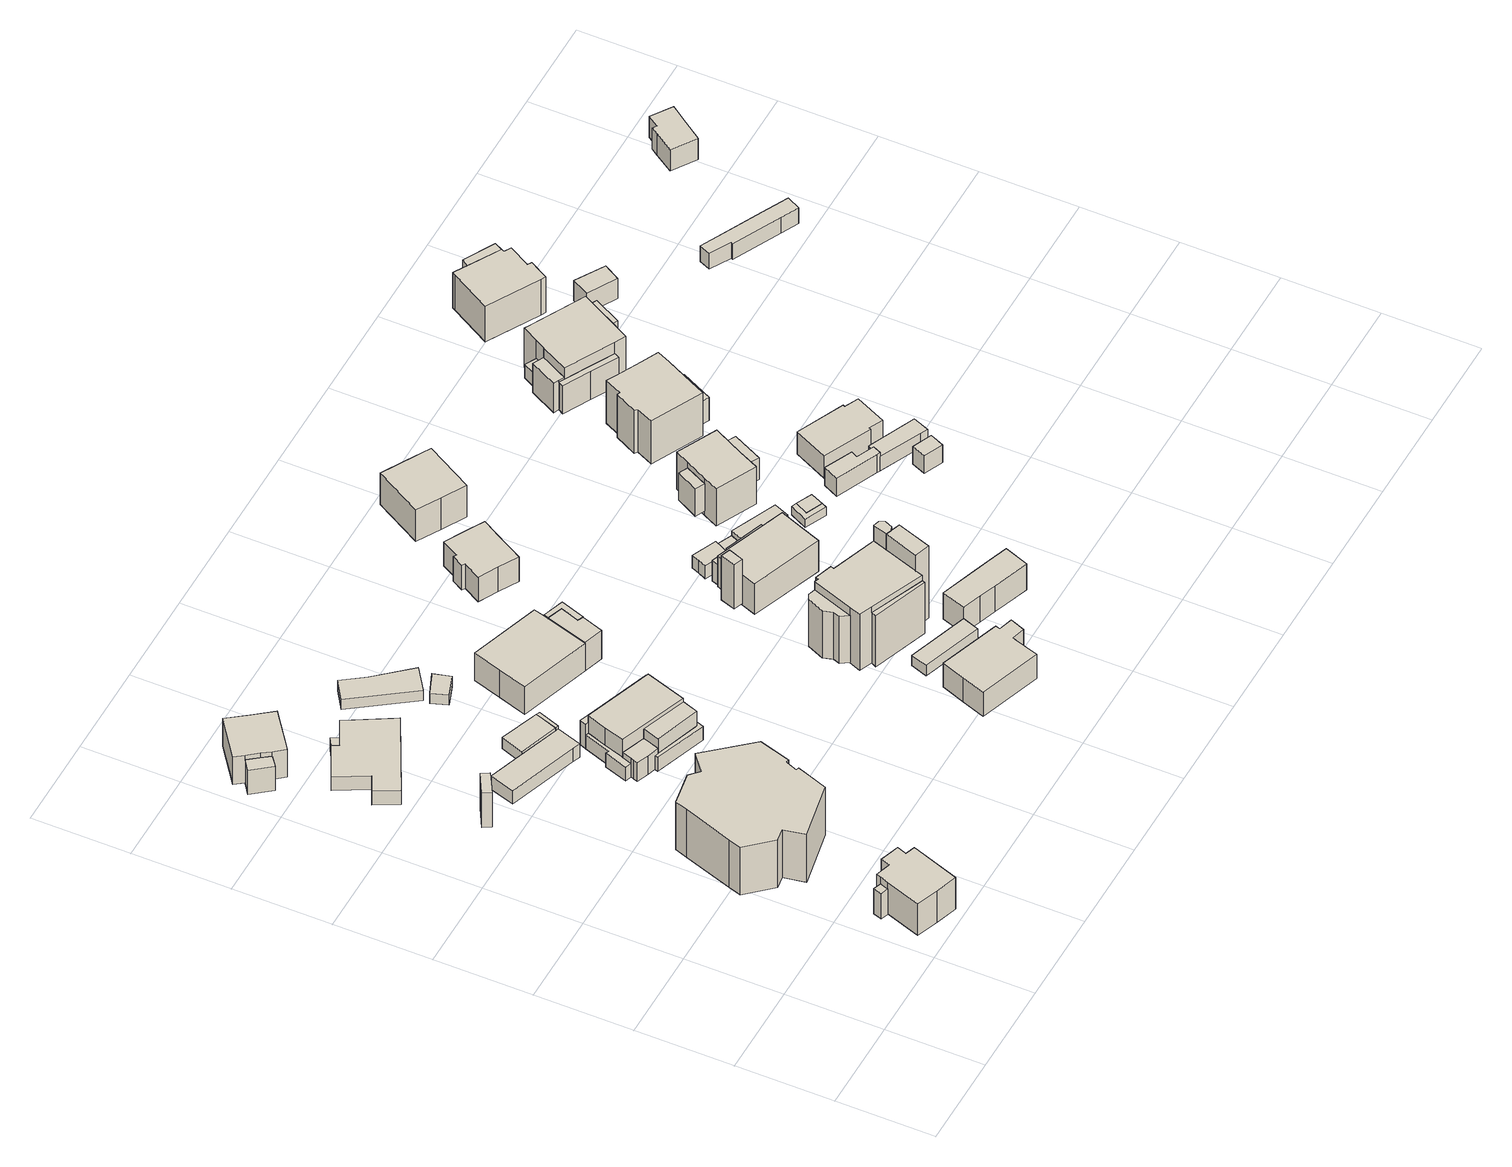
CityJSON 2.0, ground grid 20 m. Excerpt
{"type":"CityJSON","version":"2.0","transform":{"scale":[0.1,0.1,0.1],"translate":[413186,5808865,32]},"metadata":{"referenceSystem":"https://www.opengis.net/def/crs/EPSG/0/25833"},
"CityObjects":{
"building1":{"type":"Building","attributes":{"Gemeindeschluessel":"11000009","function":"31001_1010"},"address":[{"country":"Germany","locality":"Berlin","thoroughfareNumber":"10","thoroughfareName":"Kanalstraße"}],"children":["building1-1","building1-2"]},
"building1-1":{"type":"BuildingPart","attributes":{"BezugspunktDach":"2200","measuredHeight":8.97,"storeysAboveGround":2},"parents":["building1"],"geometry":[{"type":"MultiSurface","lod":"1","boundaries":[[[0,1,2,3,4,5,6,7,8,9,10,11]],[[12,13,14,15,16,17,18,19,20,21,22,23]],[[12,23,11,10]],[[24,25,10,9]],[[14,13,9,8]],[[15,14,8,7]],[[16,15,7,6]],[[17,16,6,5]],[[18,17,5,4]],[[19,18,4,3]],[[20,19,3,2]],[[21,20,2,1]],[[22,21,1,0]],[[23,22,0,11]],[[13,12,26,25,24]]]}]},
"building1-2":{"type":"BuildingPart","attributes":{"BezugspunktDach":"2200","measuredHeight":6.33,"storeysAboveGround":2},"parents":["building1"],"geometry":[{"type":"MultiSurface","lod":"1","boundaries":[[[25,24,27,28]],[[29,30,31,32]],[[29,32,28,27]],[[30,29,27,24]],[[31,30,13,12]],[[32,31,25,28]],[[12,13,33,24,25]]]}]},
"building2":{"type":"Building","attributes":{"Gemeindeschluessel":"11000009","BezugspunktDach":"2200","function":"51009_1610","measuredHeight":4.38,"storeysAboveGround":0},"address":[{"country":"Germany","locality":"Berlin"}],"geometry":[{"type":"Solid","lod":"1","boundaries":[[[[34,35,36,37]],[[38,39,40,41]],[[38,41,37,36]],[[39,38,36,35]],[[40,39,35,34]],[[41,40,34,37]]]]}]},
"building3":{"type":"Building","attributes":{"Gemeindeschluessel":"11000009","BezugspunktDach":"2200","function":"31001_2000","measuredHeight":8.83,"storeysAboveGround":1},"address":[{"country":"Germany","locality":"Berlin","thoroughfareNumber":"7 (3)","thoroughfareName":"Kanalstraße"}],"geometry":[{"type":"Solid","lod":"1","boundaries":[[[[42,43,44,45]],[[46,47,48,49]],[[46,49,45,44]],[[47,46,44,43]],[[48,47,43,42]],[[49,48,42,45]]]]}]},
"building4":{"type":"Building","attributes":{"Gemeindeschluessel":"11000009","BezugspunktDach":"2200","function":"31001_1010","measuredHeight":12.1,"storeysAboveGround":3},"address":[{"country":"Germany","locality":"Berlin","thoroughfareNumber":"8","thoroughfareName":"Kanalstraße"}],"geometry":[{"type":"Solid","lod":"1","boundaries":[[[[50,51,52,53,54,55,56,57,58,59,60,61,62,63,64,65]],[[66,67,68,69,70,71,72,73,74,75,76,77,78,79,80,81]],[[66,81,65,64]],[[67,66,64,63]],[[68,67,63,62]],[[69,68,62,61]],[[70,69,61,60]],[[71,70,60,59]],[[72,71,59,58]],[[73,72,58,57]],[[74,73,57,56]],[[75,74,56,55]],[[76,75,55,54]],[[77,76,54,53]],[[78,77,53,52]],[[79,78,52,51]],[[80,79,51,50]],[[81,80,50,65]]]]}]},
"building5":{"type":"Building","attributes":{"Gemeindeschluessel":"11000009","function":"31001_1010"},"address":[{"country":"Germany","locality":"Berlin","thoroughfareNumber":"10","thoroughfareName":"Eichenstraße"}],"children":["building5-1","building5-2"]},
"building5-1":{"type":"BuildingPart","attributes":{"BezugspunktDach":"2200","measuredHeight":8.68,"storeysAboveGround":2},"parents":["building5"],"geometry":[{"type":"MultiSurface","lod":"1","boundaries":[[[82,83,84,85,86,87,88,89]],[[90,91,92,93,94,95,96,97]],[[90,97,89,88]],[[91,90,88,87]],[[92,91,87,86]],[[93,92,86,85]],[[94,93,85,84]],[[98,99,100,84,83]],[[101,98,95,83,82]],[[97,96,82,89]],[[95,94,100,99,98]],[[96,95,98,101]]]}]},
"building5-2":{"type":"BuildingPart","attributes":{"BezugspunktDach":"2200","measuredHeight":6.03,"storeysAboveGround":2},"parents":["building5"],"geometry":[{"type":"MultiSurface","lod":"1","boundaries":[[[102,99,101,103]],[[104,105,106,107]],[[104,107,103,101]],[[105,104,96,95,94,99]],[[106,105,99,102]],[[107,106,102,103]],[[99,94,95,98]],[[101,98,108,95,96]]]}]},
"building6":{"type":"Building","attributes":{"Gemeindeschluessel":"11000009","BezugspunktDach":"2200","function":"31001_1010","measuredHeight":3.52,"storeysAboveGround":1},"address":[{"country":"Germany","locality":"Berlin","thoroughfareNumber":"38","thoroughfareName":"Lindenstraße"}],"geometry":[{"type":"Solid","lod":"1","boundaries":[[[[109,110,111,112,113,114,115,116,117]],[[118,119,120,121,122,123,124,125,126]],[[118,126,117,116]],[[119,118,116,115]],[[120,119,115,114]],[[121,120,114,113]],[[122,121,113,112]],[[123,122,112,111]],[[124,123,111,110]],[[125,124,110,109]],[[126,125,109,117]]]]}]},
"building7":{"type":"Building","attributes":{"Gemeindeschluessel":"11000009","BezugspunktDach":"2200","function":"51009_1610","measuredHeight":2.94,"storeysAboveGround":0},"address":[{"country":"Germany","locality":"Berlin"}],"geometry":[{"type":"Solid","lod":"1","boundaries":[[[[127,128,129,130]],[[131,132,133,134]],[[131,134,130,129]],[[132,131,129,128]],[[133,132,128,127]],[[134,133,127,130]]]]}]},
"building8":{"type":"Building","attributes":{"Gemeindeschluessel":"11000009","BezugspunktDach":"2200","function":"31001_2000","measuredHeight":3.44,"storeysAboveGround":1},"address":[{"country":"Germany","locality":"Berlin","thoroughfareNumber":"7 (2)","thoroughfareName":"Kanalstraße"}],"geometry":[{"type":"Solid","lod":"1","boundaries":[[[[135,136,137,138,139,140,141]],[[142,143,144,145,146,147,148]],[[142,148,141,140]],[[143,142,140,139]],[[144,143,139,138]],[[145,144,138,137]],[[146,145,137,136]],[[147,146,136,135]],[[148,147,135,141]]]]}]},
"building9":{"type":"Building","attributes":{"Gemeindeschluessel":"11000009","BezugspunktDach":"2200","function":"31001_2000","measuredHeight":5.45,"storeysAboveGround":1},"address":[{"country":"Germany","locality":"Berlin","thoroughfareNumber":"7 (1)","thoroughfareName":"Kanalstraße"}],"geometry":[{"type":"Solid","lod":"1","boundaries":[[[[149,150,151,152,153,154,155,156]],[[157,158,159,160,161,162,163,164]],[[157,164,156,155]],[[158,157,155,154]],[[159,158,154,153]],[[160,159,153,152]],[[161,160,152,151]],[[162,161,151,150]],[[163,162,150,149]],[[164,163,149,156]]]]}]},
"building10":{"type":"Building","attributes":{"Gemeindeschluessel":"11000009","BezugspunktDach":"2200","function":"31001_2000","measuredHeight":2.85,"storeysAboveGround":1},"address":[{"country":"Germany","locality":"Berlin","thoroughfareNumber":"6 (1)","thoroughfareName":"Kanalstraße"}],"geometry":[{"type":"Solid","lod":"1","boundaries":[[[[165,166,167,168]],[[169,170,171,172]],[[169,172,168,167]],[[170,169,167,166]],[[171,170,166,165]],[[172,171,165,168]]]]}]},
"building11":{"type":"Building","attributes":{"Gemeindeschluessel":"11000009","BezugspunktDach":"2200","function":"51009_1610","measuredHeight":2.85,"storeysAboveGround":0},"address":[{"country":"Germany","locality":"Berlin"}],"geometry":[{"type":"Solid","lod":"1","boundaries":[[[[173,174,166,165]],[[170,175,176,171]],[[170,171,165,166]],[[175,170,166,174]],[[176,175,174,173]],[[171,176,173,165]]]]}]},
"building12":{"type":"Building","attributes":{"Gemeindeschluessel":"11000009","function":"51009_1610"},"address":[{"country":"Germany","locality":"Berlin"}],"children":["building12-1","building12-2","building12-3"]},
"building12-1":{"type":"BuildingPart","attributes":{"BezugspunktDach":"2200","measuredHeight":6.21,"storeysAboveGround":0},"parents":["building12"],"geometry":[{"type":"MultiSurface","lod":"1","boundaries":[[[177,178,179,180,181]],[[182,183,184,185,186]],[[182,186,181,180]],[[183,182,180,179]],[[184,183,179,178]],[[187,188,178,177]],[[189,190,187,185,177,181]],[[185,184,188,187]],[[186,185,187,190,189]]]}]},
"building12-2":{"type":"BuildingPart","attributes":{"BezugspunktDach":"2200","measuredHeight":3.5,"storeysAboveGround":0},"parents":["building12"],"geometry":[{"type":"MultiSurface","lod":"1","boundaries":[[[191,192,193,187,190,194,195,196]],[[197,198,186,185,199,159,158,200]],[[197,200,196,195]],[[198,197,195,194]],[[186,198,194,190]],[[159,199,193,192]],[[158,159,192,191]],[[200,158,191,196]],[[186,190,193,199]]]}]},
"building12-3":{"type":"BuildingPart","attributes":{"BezugspunktDach":"2200","measuredHeight":3.5,"storeysAboveGround":0},"parents":["building12"],"geometry":[{"type":"Solid","lod":"1","boundaries":[[[[201,188,187,202,203,204,205]],[[206,162,207,185,184,208,209]],[[206,209,205,204]],[[162,206,204,203]],[[207,162,203,202]],[[185,207,202,187]],[[208,184,188,201]],[[209,208,201,205]],[[187,188,184,185]]]]}]},
"building13":{"type":"Building","attributes":{"Gemeindeschluessel":"11000009","function":"31001_1010"},"address":[{"country":"Germany","locality":"Berlin","thoroughfareNumber":"7","thoroughfareName":"Kanalstraße"}],"children":["building13-1","building13-2"]},
"building13-1":{"type":"BuildingPart","attributes":{"BezugspunktDach":"2200","measuredHeight":10.04,"storeysAboveGround":2},"parents":["building13"],"geometry":[{"type":"Solid","lod":"1","boundaries":[[[[210,211,212,213,214]],[[215,216,217,218,219]],[[215,219,214,213]],[[216,215,213,212]],[[217,216,212,211]],[[218,217,211,210]],[[219,218,210,214]]]]}]},
"building13-2":{"type":"BuildingPart","attributes":{"BezugspunktDach":"2200","measuredHeight":8.4,"storeysAboveGround":2},"parents":["building13"],"geometry":[{"type":"Solid","lod":"1","boundaries":[[[[220,221,222,223,224]],[[225,226,218,227,228]],[[225,228,224,223]],[[226,225,223,222]],[[218,226,222,221]],[[227,218,221,220]],[[228,227,220,224]]]]}]},
"building14":{"type":"Building","attributes":{"Gemeindeschluessel":"11000009","BezugspunktDach":"2200","function":"31001_2000","measuredHeight":2.62,"storeysAboveGround":1},"address":[{"country":"Germany","locality":"Berlin","thoroughfareNumber":"38 (1)","thoroughfareName":"Lindenstraße"}],"geometry":[{"type":"Solid","lod":"1","boundaries":[[[[229,230,231,232,233,234]],[[235,236,237,238,239,240]],[[235,240,234,233]],[[236,235,233,232]],[[237,236,232,231]],[[238,237,231,230]],[[239,238,230,229]],[[240,239,229,234]]]]}]},
"building15":{"type":"Building","attributes":{"Gemeindeschluessel":"11000009","BezugspunktDach":"2200","function":"31001_2000","measuredHeight":3.55,"storeysAboveGround":1},"address":[{"country":"Germany","locality":"Berlin","thoroughfareNumber":"6 (2)","thoroughfareName":"Kanalstraße"}],"geometry":[{"type":"Solid","lod":"1","boundaries":[[[[241,242,243,244]],[[245,246,247,248]],[[245,248,244,243]],[[246,245,243,242]],[[247,246,242,241]],[[248,247,241,244]]]]}]},
"building16":{"type":"Building","attributes":{"Gemeindeschluessel":"11000009","function":"31001_1010"},"address":[{"country":"Germany","locality":"Berlin","thoroughfareNumber":"6","thoroughfareName":"Kanalstraße"}],"children":["building16-1","building16-2"]},
"building16-1":{"type":"BuildingPart","attributes":{"BezugspunktDach":"2200","measuredHeight":7.69,"storeysAboveGround":2},"parents":["building16"],"geometry":[{"type":"Solid","lod":"1","boundaries":[[[[249,250,251,252,253,254,255,256]],[[257,258,259,260,261,262,263,264]],[[257,264,256,255]],[[258,257,255,254]],[[259,258,254,253]],[[260,259,253,252]],[[261,260,252,251]],[[264,263,249,256]],[[262,261,251,250]],[[250,249,263,262]]]]}]},
"building16-2":{"type":"BuildingPart","attributes":{"BezugspunktDach":"2200","measuredHeight":7.17,"storeysAboveGround":2},"parents":["building16"],"geometry":[{"type":"MultiSurface","lod":"1","boundaries":[[[265,266,267,268,269,270]],[[261,271,272,273,274,263]],[[251,250,249,270,269]],[[271,261,269,268]],[[272,271,268,267]],[[273,272,267,266]],[[274,273,266,265]],[[263,274,265,270]],[[261,262,250,251]],[[263,249,250,262]]]}]},
"building17":{"type":"Building","attributes":{"Gemeindeschluessel":"11000009","BezugspunktDach":"2200","function":"51009_1610","measuredHeight":5.53,"storeysAboveGround":0},"address":[{"country":"Germany","locality":"Berlin"}],"geometry":[{"type":"Solid","lod":"1","boundaries":[[[[275,276,277,278,279,280]],[[281,282,283,284,285,286]],[[281,286,280,279]],[[282,281,279,278]],[[283,282,278,277]],[[284,283,277,276]],[[285,284,276,275]],[[286,285,275,280]]]]}]},
"building18":{"type":"Building","attributes":{"Gemeindeschluessel":"11000009","BezugspunktDach":"2200","function":"31001_1010","measuredHeight":8.43,"storeysAboveGround":2},"address":[{"country":"Germany","locality":"Berlin","thoroughfareNumber":"31","thoroughfareName":"Kanalstraße"}],"geometry":[{"type":"Solid","lod":"1","boundaries":[[[[287,288,289,290,291,292,293,294,295,296]],[[297,298,299,300,301,302,303,304,305,306]],[[297,306,296,295]],[[298,297,295,294]],[[299,298,294,293]],[[300,299,293,292]],[[301,300,292,291]],[[302,301,291,290]],[[303,302,290,289]],[[304,303,289,288]],[[305,304,288,287]],[[306,305,287,296]]]]}]},
"building19":{"type":"Building","attributes":{"Gemeindeschluessel":"11000009","BezugspunktDach":"2200","function":"31001_2000","measuredHeight":2.58,"storeysAboveGround":1},"address":[{"country":"Germany","locality":"Berlin","thoroughfareNumber":"31 (1)","thoroughfareName":"Kanalstraße"}],"geometry":[{"type":"Solid","lod":"1","boundaries":[[[[307,308,309,310]],[[311,312,313,314]],[[311,314,310,309]],[[312,311,309,308]],[[313,312,308,307]],[[314,313,307,310]]]]}]},
"building20":{"type":"Building","attributes":{"Gemeindeschluessel":"11000009","function":"31001_1010"},"address":[{"country":"Germany","locality":"Berlin","thoroughfareNumber":"32","thoroughfareName":"Kanalstraße"}],"children":["building20-1","building20-2","building20-3","building20-4"]},
"building20-1":{"type":"BuildingPart","attributes":{"BezugspunktDach":"2200","measuredHeight":15.72,"storeysAboveGround":3},"parents":["building20"],"geometry":[{"type":"MultiSurface","lod":"1","boundaries":[[[315,316,317,318,319,320,321,322,323,324,325,326]],[[327,328,329,330,331,332,333,334,335,336,337,338]],[[327,338,326,325]],[[339,340,341,325,324]],[[328,327,342,343]],[[329,328,324,323]],[[330,329,323,322]],[[331,330,322,321]],[[332,331,321,320]],[[333,332,320,319]],[[334,333,344,345,346]],[[335,334,318,317]],[[336,335,317,316]],[[347,348,316,315]],[[338,337,315,326]],[[343,342,341,340,339]],[[346,345,344,319,318]],[[349,337,336,348,347]]]}]},
"building20-2":{"type":"BuildingPart","attributes":{"BezugspunktDach":"2200","measuredHeight":12.94,"storeysAboveGround":3},"parents":["building20"],"geometry":[{"type":"Solid","lod":"1","boundaries":[[[[350,348,347,351]],[[337,336,352,353]],[[337,353,351,347]],[[352,336,348,350]],[[353,352,350,351]],[[337,347,348,336]]]]}]},
"building20-3":{"type":"BuildingPart","attributes":{"BezugspunktDach":"2200","measuredHeight":11.97,"storeysAboveGround":3},"parents":["building20"],"geometry":[{"type":"Solid","lod":"1","boundaries":[[[[354,355,340,339,356,357,358]],[[359,360,343,342,361,362,363]],[[359,363,358,357]],[[360,359,357,356]],[[343,360,356,339]],[[361,342,340,355]],[[362,361,355,354]],[[363,362,354,358]],[[342,343,339,340]]]]}]},
"building20-4":{"type":"BuildingPart","attributes":{"BezugspunktDach":"2200","measuredHeight":18.07,"storeysAboveGround":3},"parents":["building20"],"geometry":[{"type":"MultiSurface","lod":"1","boundaries":[[[364,365,366,367,368,369]],[[345,370,371,372,373,346]],[[319,318,369,368]],[[370,345,368,367]],[[371,370,367,366]],[[372,371,366,365]],[[373,372,365,364]],[[346,373,364,369]],[[345,346,318,319]]]}]},
"building21":{"type":"Building","attributes":{"Gemeindeschluessel":"11000009","BezugspunktDach":"2200","function":"31001_1010","measuredHeight":8.83,"storeysAboveGround":1},"address":[{"country":"Germany","locality":"Berlin","thoroughfareNumber":"5","thoroughfareName":"Kanalstraße"}],"geometry":[{"type":"Solid","lod":"1","boundaries":[[[[374,375,376,377,378,379,380,381,382,383,384,385]],[[386,387,388,389,390,391,392,393,394,395,396,397]],[[386,397,385,384]],[[387,386,384,383]],[[388,387,383,382]],[[389,388,382,381]],[[390,389,381,380]],[[391,390,380,379]],[[392,391,379,378]],[[393,392,378,377]],[[394,393,377,376]],[[395,394,376,375]],[[396,395,375,374]],[[397,396,374,385]]]]}]},
"building22":{"type":"Building","attributes":{"Gemeindeschluessel":"11000009","BezugspunktDach":"2200","function":"51009_1610","measuredHeight":18.26,"storeysAboveGround":0},"address":[{"country":"Germany","locality":"Berlin"}],"geometry":[{"type":"Solid","lod":"1","boundaries":[[[[398,399,364,369,400]],[[401,402,403,404,405]],[[401,405,400,369]],[[402,401,369,364]],[[403,402,364,399]],[[404,403,399,398]],[[405,404,398,400]]]]}]},
"building23":{"type":"Building","attributes":{"Gemeindeschluessel":"11000009","function":"31001_1010"},"address":[{"country":"Germany","locality":"Berlin","thoroughfareNumber":"33","thoroughfareName":"Kanalstraße"}],"children":["building23-1","building23-2","building23-3","building23-4"]},
"building23-1":{"type":"BuildingPart","attributes":{"BezugspunktDach":"2200","measuredHeight":9.15,"storeysAboveGround":2},"parents":["building23"],"geometry":[{"type":"MultiSurface","lod":"1","boundaries":[[[406,407,408,409,410,411,412,413,414,415,416]],[[417,418,419,420,421,422,423,424,425,426,427]],[[418,417,428,429]],[[419,418,414,429,430]],[[420,419,413,430,431]],[[421,420,412,411]],[[422,421,411,410]],[[432,433,422,410,409]],[[424,423,409,408]],[[425,424,408,407]],[[426,425,407,406]],[[427,426,406,416]],[[417,427,416,415]],[[429,428,415,414]],[[430,429,414,413]],[[431,430,413,412]],[[423,422,433,432]]]}]},
"building23-2":{"type":"BuildingPart","attributes":{"BezugspunktDach":"2200","measuredHeight":6.3,"storeysAboveGround":2},"parents":["building23"],"geometry":[{"type":"MultiSurface","lod":"1","boundaries":[[[432,434,435,433]],[[436,437,423,422]],[[438,439,440,433,435]],[[436,422,441,442]],[[437,436,435,434]],[[423,437,434,432]],[[442,441,440,439,438]],[[432,433,422,423]]]}]},
"building23-3":{"type":"BuildingPart","attributes":{"BezugspunktDach":"2200","measuredHeight":11.2,"storeysAboveGround":2},"parents":["building23"],"geometry":[{"type":"MultiSurface","lod":"1","boundaries":[[[443,444,445,446]],[[447,431,428,448]],[[447,448,446,445]],[[431,447,445,444]],[[415,414,413,412,431,444,443]],[[448,428,443,446]],[[428,429,414,415]],[[429,430,413,414]],[[430,431,412,413]]]}]},
"building23-4":{"type":"BuildingPart","attributes":{"BezugspunktDach":"2200","measuredHeight":5.21,"storeysAboveGround":2},"parents":["building23"],"geometry":[{"type":"Solid","lod":"1","boundaries":[[[[439,438,449,450]],[[451,442,441,452]],[[451,452,450,449]],[[442,451,449,438]],[[441,442,438,439]],[[452,441,439,450]]]]}]},
"building24":{"type":"Building","attributes":{"Gemeindeschluessel":"11000009","BezugspunktDach":"2200","function":"31001_2000","measuredHeight":7.82,"storeysAboveGround":1},"address":[{"country":"Germany","locality":"Berlin","thoroughfareNumber":"32 (1)","thoroughfareName":"Kanalstraße"}],"geometry":[{"type":"Solid","lod":"1","boundaries":[[[[453,454,455,456,457,458,459,460]],[[461,462,463,464,465,466,467,468]],[[461,468,460,459]],[[462,461,459,458]],[[463,462,458,457]],[[464,463,457,456]],[[465,464,456,455]],[[466,465,455,454]],[[467,466,454,453]],[[468,467,453,460]]]]}]},
"building25":{"type":"Building","attributes":{"Gemeindeschluessel":"11000009","BezugspunktDach":"2200","function":"31001_1010","measuredHeight":9.67,"storeysAboveGround":2},"address":[{"country":"Germany","locality":"Berlin","thoroughfareNumber":"4B, 4C","thoroughfareName":"Kanalstraße"}],"geometry":[{"type":"Solid","lod":"1","boundaries":[[[[469,470,471,472,473,474]],[[475,476,477,478,479,480]],[[475,480,474,473]],[[476,475,473,472]],[[477,476,472,471]],[[478,477,471,470]],[[479,478,470,469]],[[480,479,469,474]]]]}]},
"building26":{"type":"Building","attributes":{"Gemeindeschluessel":"11000009","function":"31001_2000"},"address":[{"country":"Germany","locality":"Berlin","thoroughfareNumber":"33 (1)","thoroughfareName":"Kanalstraße"}],"children":["building26-1","building26-2","building26-3"]},
"building26-1":{"type":"BuildingPart","attributes":{"BezugspunktDach":"2200","measuredHeight":3.55,"storeysAboveGround":1},"parents":["building26"],"geometry":[{"type":"MultiSurface","lod":"1","boundaries":[[[481,482,483,484]],[[485,486,487,488]],[[489,490,491,488,484,483]],[[486,485,483,482]],[[487,486,482,481]],[[488,487,481,484]],[[485,491,490,489]]]}]},
"building26-2":{"type":"BuildingPart","attributes":{"BezugspunktDach":"2200","measuredHeight":2.33,"storeysAboveGround":1},"parents":["building26"],"geometry":[{"type":"MultiSurface","lod":"1","boundaries":[[[490,489,492,493]],[[494,485,491,495]],[[485,494,492,489]],[[495,491,490,493]],[[494,496,497,492]],[[495,493,497,496,498]],[[491,485,489,490]]]}]},
"building26-3":{"type":"BuildingPart","attributes":{"BezugspunktDach":"2200","measuredHeight":4.06,"storeysAboveGround":1},"parents":["building26"],"geometry":[{"type":"MultiSurface","lod":"1","boundaries":[[[499,500,501,502,503,504]],[[505,506,494,496,507,508]],[[505,508,504,503]],[[506,505,503,502]],[[494,506,502,501]],[[497,492,501,500]],[[507,496,500,499],[495,493,497,496]],[[508,507,499,504]],[[496,494,492,497]],[[497,493,495,496]]]}]},
"building27":{"type":"Building","attributes":{"Gemeindeschluessel":"11000009","BezugspunktDach":"2200","function":"51009_1610","measuredHeight":6.95,"storeysAboveGround":0},"address":[{"country":"Germany","locality":"Berlin"}],"geometry":[{"type":"Solid","lod":"1","boundaries":[[[[509,510,511,512]],[[513,514,515,516]],[[513,516,512,511]],[[514,513,511,510]],[[515,514,510,509]],[[516,515,509,512]]]]}]},
"building28":{"type":"Building","attributes":{"Gemeindeschluessel":"11000009","BezugspunktDach":"2200","function":"51009_1610","measuredHeight":2.09,"storeysAboveGround":0},"address":[{"country":"Germany","locality":"Berlin"}],"geometry":[{"type":"Solid","lod":"1","boundaries":[[[[517,518,519,520,521,522]],[[523,524,525,526,527,528]],[[523,528,522,521]],[[524,523,521,520]],[[525,524,520,519]],[[526,525,519,518]],[[527,526,518,517]],[[528,527,517,522]]]]}]},
"building29":{"type":"Building","attributes":{"Gemeindeschluessel":"11000009","BezugspunktDach":"2200","function":"31001_2000","measuredHeight":2.05,"storeysAboveGround":1},"address":[{"country":"Germany","locality":"Berlin","thoroughfareNumber":"33 (2)","thoroughfareName":"Kanalstraße"}],"geometry":[{"type":"Solid","lod":"1","boundaries":[[[[518,529,520,519]],[[524,530,526,525]],[[524,525,519,520]],[[530,524,520,529]],[[526,530,529,518]],[[525,526,518,519]]]]}]},
"building30":{"type":"Building","attributes":{"Gemeindeschluessel":"11000009","function":"31001_1010"},"address":[{"country":"Germany","locality":"Berlin","thoroughfareNumber":"34A","thoroughfareName":"Kanalstraße"}],"children":["building30-1","building30-2"]},
"building30-1":{"type":"BuildingPart","attributes":{"BezugspunktDach":"2200","measuredHeight":10.35,"storeysAboveGround":2},"parents":["building30"],"geometry":[{"type":"MultiSurface","lod":"1","boundaries":[[[531,532,533,534,535,536,537,538]],[[539,540,541,542,543,544,545,546]],[[539,546,538,537]],[[540,539,537,536]],[[541,540,536,535]],[[542,541,535,534]],[[547,548,549,534,533]],[[544,543,533,532]],[[545,544,532,531]],[[546,545,531,538]],[[543,542,549,548,547]]]}]},
"building30-2":{"type":"BuildingPart","attributes":{"BezugspunktDach":"2200","measuredHeight":5.43,"storeysAboveGround":2},"parents":["building30"],"geometry":[{"type":"MultiSurface","lod":"1","boundaries":[[[550,551,548,547]],[[552,553,554,555]],[[552,555,543,542,548]],[[553,552,548,551]],[[554,553,551,550]],[[555,554,550,547]],[[547,548,542,543]]]}]},
"building31":{"type":"Building","attributes":{"Gemeindeschluessel":"11000009","function":"31001_2000"},"address":[{"country":"Germany","locality":"Berlin","thoroughfareNumber":"34 (1)","thoroughfareName":"Kanalstraße"}],"children":["building31-1","building31-2"]},
"building31-1":{"type":"BuildingPart","attributes":{"BezugspunktDach":"2200","measuredHeight":3.96,"storeysAboveGround":1},"parents":["building31"],"geometry":[{"type":"Solid","lod":"1","boundaries":[[[[556,557,558,559,560,561]],[[562,563,564,565,566,567]],[[563,562,560,559]],[[564,563,559,558]],[[565,564,558,557]],[[566,565,557,556]],[[567,566,556,561]],[[562,567,561,560]]]]}]},
"building31-2":{"type":"BuildingPart","attributes":{"BezugspunktDach":"2200","measuredHeight":4.6,"storeysAboveGround":1},"parents":["building31"],"geometry":[{"type":"MultiSurface","lod":"1","boundaries":[[[568,569,570,571,572,573,574]],[[575,576,577,562,567,578,579]],[[575,579,574,573]],[[576,575,573,572]],[[577,576,572,571]],[[562,577,571,570]],[[561,560,570,569]],[[578,567,569,568]],[[579,578,568,574]],[[567,562,560,561]]]}]},
"building32":{"type":"Building","attributes":{"Gemeindeschluessel":"11000009","function":"31001_1010"},"address":[{"country":"Germany","locality":"Berlin","thoroughfareNumber":"35","thoroughfareName":"Kanalstraße"}],"children":["building32-1","building32-2","building32-3"]},
"building32-1":{"type":"BuildingPart","attributes":{"BezugspunktDach":"2200","measuredHeight":14.19,"storeysAboveGround":2},"parents":["building32"],"geometry":[{"type":"MultiSurface","lod":"1","boundaries":[[[580,581,582,583,584,585,586,587,588,589,590,591]],[[592,593,594,595,596,597,598,599,600,601,602,603]],[[592,603,591,590]],[[593,592,590,589]],[[594,593,589,588]],[[595,594,588,587]],[[596,595,587,586]],[[597,596,586,585]],[[598,597,604,605,606,607,585,584]],[[599,598,584,583]],[[600,599,583,582]],[[601,608,609,600,582,581]],[[602,601,581,580]],[[603,602,580,591]],[[607,606,605,604]],[[600,609,608,601]]]}]},
"building32-2":{"type":"BuildingPart","attributes":{"BezugspunktDach":"2200","measuredHeight":8.27,"storeysAboveGround":2},"parents":["building32"],"geometry":[{"type":"MultiSurface","lod":"1","boundaries":[[[606,610,611,607]],[[612,613,605,604]],[[612,604,607,611]],[[613,612,611,610]],[[605,613,610,606]],[[604,605,606,607,614]]]}]},
"building32-3":{"type":"BuildingPart","attributes":{"BezugspunktDach":"2200","measuredHeight":5.84,"storeysAboveGround":2},"parents":["building32"],"geometry":[{"type":"MultiSurface","lod":"1","boundaries":[[[615,616,609,608]],[[617,618,619,620]],[[617,620,621,601,600,609]],[[618,617,609,616]],[[619,618,616,615]],[[620,619,615,608]],[[608,609,600,601,621]]]}]},
"building33":{"type":"Building","attributes":{"Gemeindeschluessel":"11000009","BezugspunktDach":"2200","function":"31001_2000","measuredHeight":4.97,"storeysAboveGround":1},"address":[{"country":"Germany","locality":"Berlin","thoroughfareNumber":"33 (3)","thoroughfareName":"Kanalstraße"}],"geometry":[{"type":"Solid","lod":"1","boundaries":[[[[622,623,624,625,626]],[[627,628,629,630,631]],[[627,631,626,625]],[[628,627,625,624]],[[629,628,624,623]],[[630,629,623,622]],[[631,630,622,626]]]]}]},
"building34":{"type":"Building","attributes":{"Gemeindeschluessel":"11000009","BezugspunktDach":"2200","function":"31001_1010","measuredHeight":5.67,"storeysAboveGround":1},"address":[{"country":"Germany","locality":"Berlin","thoroughfareNumber":"34","thoroughfareName":"Kanalstraße"}],"geometry":[{"type":"Solid","lod":"1","boundaries":[[[[632,633,634,635,636,637,638,639]],[[640,641,642,643,644,645,646,647]],[[640,647,639,638]],[[641,640,638,637]],[[642,641,637,636]],[[643,642,636,635]],[[644,643,635,634]],[[645,644,634,633]],[[646,645,633,632]],[[647,646,632,639]]]]}]},
"building35":{"type":"Building","attributes":{"Gemeindeschluessel":"11000009","BezugspunktDach":"2200","function":"51009_1610","measuredHeight":3.5,"storeysAboveGround":0},"address":[{"country":"Germany","locality":"Berlin"}],"geometry":[{"type":"Solid","lod":"1","boundaries":[[[[648,649,650,651]],[[652,653,654,655]],[[652,655,651,650]],[[653,652,650,649]],[[654,653,649,648]],[[655,654,648,651]]]]}]},
"building36":{"type":"Building","attributes":{"Gemeindeschluessel":"11000009","function":"31001_1010"},"address":[{"country":"Germany","locality":"Berlin","thoroughfareNumber":"35A","thoroughfareName":"Kanalstraße"}],"children":["building36-1","building36-2","building36-3","building36-4","building36-5"]},
"building36-1":{"type":"BuildingPart","attributes":{"BezugspunktDach":"2200","measuredHeight":12.41,"storeysAboveGround":1},"parents":["building36"],"geometry":[{"type":"MultiSurface","lod":"1","boundaries":[[[656,657,658,659,660,661,662,663,664,665,666]],[[667,668,669,670,671,672,673,674,675,676,677]],[[678,679,666,665]],[[668,680,678,667,665,664]],[[669,668,664,663]],[[670,669,663,662]],[[671,670,662,661]],[[672,681,682,661,660]],[[683,681,660,659]],[[684,685,683,673,659,658]],[[675,674,658,657]],[[676,675,657,656]],[[686,687,688,656,666]],[[677,676,689]],[[667,677,679,678]],[[667,678,680,668]],[[682,681,672,671]],[[673,672,681,683]],[[674,673,683,685,684]],[[677,689,687,686]],[[689,676,688,687]]]}]},
"building36-2":{"type":"BuildingPart","attributes":{"BezugspunktDach":"2200","measuredHeight":7.34,"storeysAboveGround":1},"parents":["building36"],"geometry":[{"type":"MultiSurface","lod":"1","boundaries":[[[690,679,680,691,692]],[[693,668,677,694,695]],[[693,695,692,691]],[[668,693,691,680]],[[696,686,677,697,677,679,690]],[[695,694,690,692]],[[667,678,679,677]],[[680,678,698,667,668]],[[694,697,677,686,696]]]}]},
"building36-3":{"type":"BuildingPart","attributes":{"BezugspunktDach":"2200","measuredHeight":7.34,"storeysAboveGround":1},"parents":["building36"],"geometry":[{"type":"Solid","lod":"1","boundaries":[[[[681,699,700,682]],[[701,702,672,671]],[[701,671,682,700]],[[702,701,700,699]],[[672,702,699,681]],[[671,672,681,682]]]]}]},
"building36-4":{"type":"BuildingPart","attributes":{"BezugspunktDach":"2200","measuredHeight":8.91,"storeysAboveGround":1},"parents":["building36"],"geometry":[{"type":"Solid","lod":"1","boundaries":[[[[703,704,688,687,686,696,705]],[[694,677,689,676,706,707,708]],[[694,708,705,696]],[[706,676,688,704]],[[707,706,704,703]],[[708,707,703,705]],[[677,694,696,686]],[[689,677,686,687]],[[676,689,687,688]]]]}]},
"building36-5":{"type":"BuildingPart","attributes":{"BezugspunktDach":"2200","measuredHeight":7.34,"storeysAboveGround":1},"parents":["building36"],"geometry":[{"type":"MultiSurface","lod":"1","boundaries":[[[709,710,681,685]],[[672,711,712,674]],[[711,672,681,710]],[[712,711,710,709]],[[674,712,709,685]],[[673,683,681,672,713]],[[674,685,683,673]]]}]},
"building37":{"type":"Building","attributes":{"Gemeindeschluessel":"11000009","function":"31001_1010"},"address":[{"country":"Germany","locality":"Berlin","thoroughfareNumber":"36","thoroughfareName":"Kanalstraße"}],"children":["building37-1","building37-2"]},
"building37-1":{"type":"BuildingPart","attributes":{"BezugspunktDach":"2200","measuredHeight":9.71,"storeysAboveGround":2},"parents":["building37"],"geometry":[{"type":"MultiSurface","lod":"1","boundaries":[[[714,715,716,717,718,719,720,721,722,723,724,725]],[[726,727,728,729,730,731,732,733,734,735,736,737]],[[726,737,725,724]],[[727,726,724,723]],[[728,727,723,722]],[[729,728,722,721]],[[738,739,729,721,720]],[[731,730,720,719]],[[732,731,719,718]],[[733,732,718,717]],[[734,733,717,716]],[[735,734,716,715]],[[736,735,715,714]],[[737,736,714,725]],[[730,729,739,738]]]}]},
"building37-2":{"type":"BuildingPart","attributes":{"BezugspunktDach":"2200","measuredHeight":8.92,"storeysAboveGround":2},"parents":["building37"],"geometry":[{"type":"Solid","lod":"1","boundaries":[[[[738,740,741,739]],[[742,743,730,729]],[[742,729,739,741]],[[743,742,741,740]],[[730,743,740,738]],[[729,730,738,739]]]]}]},
"building38":{"type":"Building","attributes":{"Gemeindeschluessel":"11000009","BezugspunktDach":"2200","function":"31001_1010","measuredHeight":5.81,"storeysAboveGround":1},"address":[{"country":"Germany","locality":"Berlin","thoroughfareNumber":"36 (2)","thoroughfareName":"Kanalstraße"}],"geometry":[{"type":"Solid","lod":"1","boundaries":[[[[744,745,746,747]],[[748,749,750,751]],[[748,751,747,746]],[[749,748,746,745]],[[750,749,745,744]],[[751,750,744,747]]]]}]},
"building39":{"type":"Building","attributes":{"Gemeindeschluessel":"11000009","BezugspunktDach":"2200","function":"51009_1610","measuredHeight":4.04,"storeysAboveGround":0},"address":[{"country":"Germany","locality":"Berlin"}],"geometry":[{"type":"Solid","lod":"1","boundaries":[[[[752,753,754,755,756,757,758,759,760]],[[761,762,763,764,765,766,767,768,769]],[[761,769,760,759]],[[762,761,759,758]],[[763,762,758,757]],[[764,763,757,756]],[[765,764,756,755]],[[766,765,755,754]],[[767,766,754,753]],[[768,767,753,752]],[[769,768,752,760]]]]}]},
"building40":{"type":"Building","attributes":{"Gemeindeschluessel":"11000009","BezugspunktDach":"2200","function":"31001_2000","measuredHeight":0.92,"storeysAboveGround":1},"address":[{"country":"Germany","locality":"Berlin","thoroughfareNumber":"36 (3)","thoroughfareName":"Kanalstraße"}],"geometry":[{"type":"Solid","lod":"1","boundaries":[[[[770,771,772,773,774,775]],[[762,763,764,765,766,767]],[[762,767,775,774]],[[763,762,774,773]],[[764,763,773,772]],[[765,764,772,771]],[[766,765,771,770]],[[767,766,770,775]]]]}]},
"building41":{"type":"Building","attributes":{"Gemeindeschluessel":"11000009","BezugspunktDach":"2200","function":"31001_1010","measuredHeight":7.41,"storeysAboveGround":1},"address":[{"country":"Germany","locality":"Berlin","thoroughfareNumber":"37","thoroughfareName":"Kanalstraße"}],"geometry":[{"type":"Solid","lod":"1","boundaries":[[[[776,777,778,779,780,781,782,783]],[[784,785,786,787,788,789,790,791]],[[784,791,783,782]],[[785,784,782,781]],[[786,785,781,780]],[[787,786,780,779]],[[788,787,779,778]],[[789,788,778,777]],[[790,789,777,776]],[[791,790,776,783]]]]}]}
},
"vertices":[
[262,25,107],[306,10,107],[341,109,107],[321,116,107],[328,136,107],[303,144,107],[289,149,107],[282,130,107],[251,140,107],[248,130,107],[242,113,107],[217,41,107],[242,113,27],[248,130,27],[251,140,27],[282,130,27],[289,149,27],[303,144,27],[328,136,27],[321,116,27],[341,109,27],[306,10,27],[262,25,27],[217,41,27],[248,130,90],[242,113,90],[242,113,75],
[232,136,90],[226,118,90],[232,136,26],[248,130,26],[242,113,26],[226,118,26],[248,130,83],
[341,109,79],[347,129,79],[328,136,79],[321,116,79],[328,136,35],[347,129,35],[341,109,35],[321,116,35],
[137,848,101],[179,872,101],[170,888,101],[128,864,101],[170,888,13],[179,872,13],[137,848,13],[128,864,13],
[221,322,140],[247,325,140],[256,281,140],[377,304,140],[399,368,140],[393,370,140],[403,395,140],[409,393,140],[428,458,140],[350,549,140],[314,520,140],[295,538,140],[226,527,140],[217,501,140],[183,399,140],[175,373,140],[183,399,19],[217,501,19],[226,527,19],[295,538,19],[314,520,19],[350,549,19],[428,458,19],[409,393,19],[403,395,19],[393,370,19],[399,368,19],[377,304,19],[256,281,19],[247,325,19],[221,322,19],[175,373,19],
[28,1285,98],[45,1263,98],[57,1246,98],[74,1224,98],[152,1283,98],[122,1322,98],[93,1362,98],[15,1303,98],[93,1362,28],[122,1322,28],[152,1283,28],[74,1224,28],[57,1246,28],[45,1263,28],[28,1285,28],[15,1303,28],[45,1263,87],[57,1246,87],[57,1246,66],[28,1285,87],
[36,1229,87],[6,1269,87],[28,1285,26],[57,1246,26],[36,1229,26],[6,1269,26],[45,1263,83],
[107,1014,58],[269,1096,58],[216,1190,58],[178,1171,58],[160,1162,58],[153,1176,58],[83,1141,58],[117,1077,58],[83,1061,58],[117,1077,23],[83,1141,23],[153,1176,23],[160,1162,23],[178,1171,23],[216,1190,23],[269,1096,23],[107,1014,23],[83,1061,23],
[160,1162,57],[178,1171,57],[170,1186,57],[153,1176,57],[170,1186,27],[178,1171,27],[160,1162,27],[153,1176,27],
[345,789,50],[360,784,50],[377,835,50],[370,837,50],[290,865,50],[218,890,50],[202,839,50],[218,890,16],[290,865,16],[370,837,16],[377,835,16],[360,784,16],[345,789,16],[202,839,16],
[366,651,74],[390,643,74],[402,677,74],[377,686,74],[353,695,74],[346,675,74],[344,669,74],[341,660,74],[344,669,27],[346,675,27],[353,695,27],[377,686,27],[402,677,27],[390,643,27],[366,651,27],[341,660,27],
[370,837,57],[386,883,57],[307,912,57],[290,865,57],[307,912,29],[386,883,29],[370,837,29],[290,865,29],
[377,835,57],[393,880,57],[393,880,29],[377,835,29],
[520,727,89],[528,724,89],[533,737,89],[379,792,89],[374,779,89],[379,792,27],[533,737,27],[528,724,27],[520,727,27],[374,779,27],[520,727,62],[528,724,62],[374,779,53],[374,779,62],
[346,675,62],[353,695,62],[380,777,62],[355,724,62],[349,727,62],[333,679,62],[349,727,27],[355,724,27],[380,777,27],[333,679,27],
[486,601,62],[482,611,62],[390,643,62],[382,646,62],[380,639,62],[382,646,27],[482,611,27],[486,601,27],[380,639,27],
[493,644,107],[520,727,107],[380,777,107],[366,736,107],[353,695,107],[366,736,28],[380,777,28],[520,727,28],[493,644,28],[353,695,28],
[482,611,99],[493,644,99],[455,686,99],[402,677,99],[390,643,99],[402,677,28],[455,686,28],[482,611,28],[390,643,28],
[346,1088,62],[393,1121,62],[330,1194,62],[329,1196,62],[301,1236,62],[261,1209,62],[301,1236,36],[329,1196,36],[330,1194,36],[393,1121,36],[346,1088,36],[261,1209,36],
[359,1043,59],[403,1059,59],[393,1094,59],[347,1076,59],[393,1094,33],[403,1059,33],[359,1043,33],[347,1076,33],
[544,864,102],[562,923,102],[570,950,102],[573,960,102],[579,982,102],[435,1030,102],[417,971,102],[398,912,102],[417,971,32],[435,1030,32],[579,982,32],[573,960,32],[570,950,32],[562,923,32],[544,864,32],[398,912,32],
[584,851,104],[599,895,104],[588,900,104],[601,939,104],[570,950,104],[544,864,104],[601,939,32],[588,900,32],[599,895,32],[584,851,32],
[601,939,105],[588,900,105],[599,895,105],[616,945,105],[573,960,105],[570,950,105],[573,960,50],[616,945,50],[599,895,50],[588,900,50],[601,939,50],[570,950,50],
[873,128,105],[888,177,105],[891,184,105],[918,177,105],[930,207,105],[901,216,105],[904,225,105],[780,268,105],[762,220,105],[745,172,105],[762,220,44],[780,268,44],[904,225,44],[901,216,44],[930,207,44],[918,177,44],[891,184,44],[888,177,44],[873,128,44],[745,172,44],
[916,267,68],[928,301,68],[805,343,68],[793,309,68],[805,343,42],[928,301,42],[916,267,42],[793,309,42],
[776,409,187],[887,363,187],[892,378,187],[916,449,187],[926,479,187],[833,512,187],[835,519,187],[799,531,187],[797,525,187],[789,528,187],[759,443,187],[750,420,187],[759,443,45],[789,528,45],[797,525,45],[799,531,45],[835,519,45],[833,512,45],[926,479,45],[916,449,45],[892,378,45],[887,363,45],[776,409,45],[750,420,45],[789,528,166],[759,443,166],[759,443,125],[759,443,47],[789,528,47],[926,479,139],[926,479,46],[916,449,46],[776,409,174],[887,363,174],[776,409,77],
[885,357,174],[771,398,174],[885,357,45],[771,398,45],
[753,473,166],[748,459,166],[774,533,166],[762,527,166],[747,493,166],[762,527,47],[774,533,47],[748,459,47],[753,473,47],[747,493,47],
[928,445,227],[937,448,227],[944,465,227],[939,475,227],[926,479,227],[916,449,227],[939,475,46],[944,465,46],[937,448,46],[928,445,46],
[634,1081,116],[673,1059,116],[692,1093,116],[706,1119,116],[726,1153,116],[687,1175,116],[648,1196,116],[629,1161,116],[622,1165,116],[609,1141,116],[615,1137,116],[595,1102,116],[615,1137,54],[609,1141,54],[622,1165,54],[629,1161,54],[648,1196,54],[687,1175,54],[726,1153,54],[706,1119,54],[692,1093,54],[673,1059,54],[634,1081,54],[595,1102,54],
[923,368,227],[947,438,227],[892,378,227],[916,449,44],[928,445,44],[947,438,44],[923,368,44],[892,378,44],
[933,592,131],[950,637,131],[967,681,131],[932,694,131],[851,724,131],[819,736,131],[808,707,131],[805,697,131],[802,691,131],[797,676,131],[786,646,131],[797,676,53],[802,691,53],[805,697,53],[808,707,53],[819,736,53],[851,724,53],[932,694,53],[967,681,53],[950,637,53],[933,592,53],[786,646,53],[797,676,57],[802,691,57],[805,697,57],[808,707,57],[932,694,116],[851,724,116],
[937,708,116],[856,737,116],[856,737,53],[937,708,53],[856,737,110],[851,724,110],[851,724,71],[851,724,58],[856,737,58],
[797,676,169],[808,707,169],[789,714,169],[778,683,169],[789,714,57],[778,683,57],
[823,749,110],[819,736,110],[823,749,58],[819,736,58],
[967,287,96],[1002,275,96],[1076,249,96],[1094,298,96],[1055,312,96],[1020,324,96],[945,350,96],[928,301,96],[945,350,30],[1020,324,30],[1055,312,30],[1094,298,30],[1076,249,30],[1002,275,30],[967,287,30],[928,301,30],
[729,1241,134],[777,1214,134],[832,1312,134],[784,1339,134],[736,1366,134],[681,1268,134],[736,1366,54],[784,1339,54],[832,1312,54],[777,1214,54],[729,1241,54],[681,1268,54],
[1005,689,87],[1018,720,87],[925,761,87],[912,730,87],[925,761,52],[1018,720,52],[1005,689,52],[912,730,52],[925,761,75],[915,736,75],[915,736,52],
[892,776,75],[880,752,75],[892,776,52],[880,752,52],[884,760,52],[884,760,75],[883,757,52],
[876,744,84],[884,760,84],[892,776,84],[842,798,84],[835,782,84],[828,765,84],[835,782,52],[842,798,52],[876,744,52],[828,765,52],
[981,842,119],[1003,887,119],[985,896,119],[962,851,119],[985,896,50],[1003,887,50],[981,842,50],[962,851,50],
[1069,644,69],[1074,654,69],[1040,669,69],[1054,696,69],[1043,700,69],[1025,664,69],[1043,700,48],[1054,696,48],[1040,669,48],[1074,654,48],[1069,644,48],[1025,664,48],
[1086,681,69],[1086,681,48],
[1047,772,133],[1048,773,133],[1068,815,133],[1099,876,133],[1018,916,133],[1003,887,133],[981,842,133],[966,812,133],[981,842,39],[1003,887,39],[1018,916,39],[1099,876,39],[1068,815,39],[1048,773,39],[1047,772,39],[966,812,39],[1068,815,92],[1099,876,92],[1099,876,62],
[1106,795,92],[1136,857,92],[1099,876,38],[1136,857,38],[1106,795,38],[1068,815,38],
[1324,582,52],[1338,575,52],[1352,608,52],[1255,651,52],[1248,638,52],[1240,621,52],[1248,638,16],[1255,651,16],[1352,608,16],[1338,575,16],[1324,582,16],[1240,621,16],
[1234,624,62],[1240,621,62],[1248,638,62],[1212,654,62],[1219,667,62],[1163,693,62],[1148,662,62],[1163,693,16],[1219,667,16],[1212,654,16],[1234,624,16],[1148,662,16],
[1152,930,155],[1163,953,155],[1195,1018,155],[1208,1046,155],[1173,1063,155],[1129,1085,155],[1104,1098,155],[1087,1063,155],[1081,1065,155],[1058,1020,155],[1064,1016,155],[1048,981,155],[1064,1016,46],[1058,1020,46],[1081,1065,46],[1087,1063,46],[1104,1098,46],[1129,1085,46],[1173,1063,46],[1208,1046,46],[1195,1018,46],[1163,953,46],[1152,930,46],[1048,981,46],[1129,1085,50],[1173,1063,50],[1173,1063,132],[1129,1085,132],[1163,953,103],[1195,1018,103],
[1180,1076,132],[1136,1098,132],[1136,1098,50],[1180,1076,50],[1129,1085,114],
[1193,938,103],[1225,1003,103],[1195,1018,44],[1225,1003,44],[1193,938,44],[1163,953,44],[1163,953,68],
[1307,530,61],[1314,545,61],[1320,559,61],[1280,576,61],[1268,547,61],[1280,576,17],[1320,559,17],[1314,545,17],[1307,530,17],[1268,547,17],
[1273,656,75],[1275,660,75],[1303,647,75],[1332,710,75],[1304,723,75],[1306,727,75],[1210,771,75],[1177,701,75],[1210,771,18],[1306,727,18],[1304,723,18],[1332,710,18],[1303,647,18],[1275,660,18],[1273,656,18],[1177,701,18],
[1145,1243,89],[1156,1263,89],[1134,1275,89],[1123,1254,89],[1134,1275,54],[1156,1263,54],[1145,1243,54],[1123,1254,54],
[1213,1135,136],[1235,1124,136],[1263,1176,136],[1264,1178,136],[1293,1233,136],[1184,1290,136],[1173,1296,136],[1156,1263,136],[1145,1243,136],[1144,1241,136],[1116,1187,136],[1144,1241,37],[1145,1243,37],[1156,1263,37],[1173,1296,37],[1184,1290,37],[1293,1233,37],[1264,1178,37],[1263,1176,37],[1235,1124,37],[1213,1135,37],[1116,1187,37],[1144,1241,111],[1116,1187,111],[1145,1243,111],[1293,1233,111],[1184,1290,111],[1264,1178,111],[1263,1176,95],[1263,1176,111],[1116,1187,108],[1159,1164,108],[1213,1135,108],[1159,1164,37],
[1105,1193,111],[1123,1254,111],[1094,1198,111],[1123,1254,37],[1105,1193,37],[1094,1198,37],[1105,1193,108],[1115,1187,37],[1144,1241,87],
[1299,1244,111],[1190,1301,111],[1190,1301,37],[1299,1244,37],
[1153,1153,108],[1207,1124,108],[1099,1182,108],[1207,1124,37],[1153,1153,37],[1099,1182,37],
[1285,1165,111],[1315,1221,111],[1315,1221,37],[1285,1165,37],[1266,1181,37],
[1298,1323,134],[1307,1319,134],[1328,1357,134],[1320,1362,134],[1345,1406,134],[1331,1414,134],[1334,1420,134],[1271,1456,134],[1249,1469,134],[1243,1472,134],[1240,1466,134],[1193,1383,134],[1240,1466,44],[1243,1472,44],[1249,1469,44],[1271,1456,44],[1334,1420,44],[1331,1414,44],[1345,1406,44],[1320,1362,44],[1328,1357,44],[1307,1319,44],[1298,1323,44],[1193,1383,44],[1334,1420,133],[1271,1456,133],
[1343,1437,133],[1280,1471,133],[1280,1471,44],[1343,1437,44],
[1396,1220,93],[1415,1253,93],[1357,1288,93],[1338,1253,93],[1357,1288,42],[1415,1253,42],[1396,1220,42],[1338,1253,42],
[1611,1100,43],[1609,1096,43],[1707,1048,43],[1742,1031,43],[1756,1058,43],[1704,1084,43],[1623,1124,43],[1579,1146,43],[1569,1123,43],[1579,1146,3],[1623,1124,3],[1704,1084,3],[1756,1058,3],[1742,1031,3],[1707,1048,3],[1609,1096,3],[1611,1100,3],[1569,1123,3],
[1707,1048,12],[1742,1031,12],[1756,1058,12],[1704,1084,12],[1623,1124,12],[1609,1096,12],
[1799,1259,65],[1825,1296,65],[1851,1333,65],[1810,1361,65],[1795,1338,65],[1786,1344,65],[1776,1329,65],[1751,1291,65],[1776,1329,11],[1786,1344,11],[1795,1338,11],[1810,1361,11],[1851,1333,11],[1825,1296,11],[1799,1259,11],[1751,1291,11]
]}
